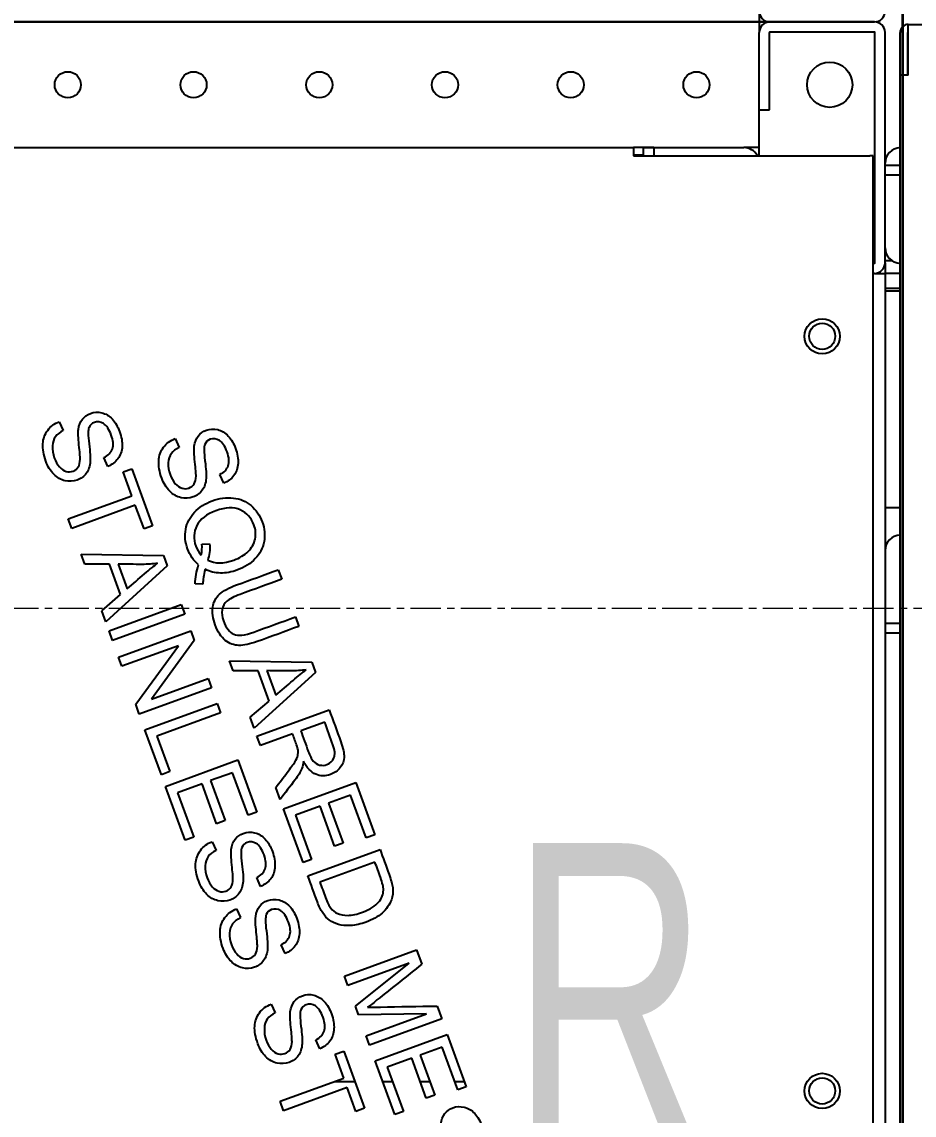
# Model space of a CAD drawing. Header units: millimetres. Extents: x -18178 to 96133, y -22425 to 61598.
# Drawn here: x 42269.9 to 42447.3, y 50429.3 to 50646.6 of the extents above; entities that cross this region are included whole.
import ezdxf
from ezdxf.enums import TextEntityAlignment as Align

# ---------------------------------------------------------------- set-up
doc = ezdxf.new("R2010")
doc.units = ezdxf.units.MM
doc.linetypes.add('Centre', pattern=[10, 6, -1.25, 1.5, -1.25])
for name, color, linetype in [('10H46685PS612', 7, 'Continuous'), ('CH0002FE', 7, 'Continuous'), ('CH0500FE', 7, 'Continuous'), ('CH0800FE', 7, 'Continuous'), ('CH1500FE', 7, 'Continuous'), ('EAE-BB-B-IN-003-KXA 2000A', 131, 'Continuous'), ('eae-bb-mım.', 7, 'Continuous'), ('EAE-UPS PANEL-VERTV.', 7, 'Continuous'), ('MA1116FE', 7, 'Continuous'), ('MA1146FE', 7, 'Continuous'), ('MA1369FE', 7, 'Continuous'), ('MA1370FE', 7, 'Continuous'), ('MA1386FE', 7, 'Continuous'), ('MA1387FE', 7, 'Continuous'), ('NEW_01_RG0140LX', 7, 'Continuous'), ('NEW_01_RG0989FE', 7, 'Continuous'), ('NEW_MA0015ST', 7, 'Continuous'), ('RG0902FE', 7, 'Continuous'), ('SALDATURA_5X5_SP', 7, 'Continuous')]:
    doc.layers.add(name, color=color, linetype=linetype)
doc.layers.add('E-ELEC-EQPM', color=7, linetype='Continuous', lineweight=35)
doc.layers.add('S-GRID', color=7, linetype='Continuous', lineweight=9)
doc.styles.get("Standard").update_dxf_attribs({"font": 'arial.ttf'})

# ---------------------------------------------------------------- blocks, each defined once
blk = doc.blocks.new('IL021-ARP-ZZ-XX-M3-J-A-0001_rvt-1-Busbar Distribution First Floor  Layout - Phase 1')
at = {"layer": 'S-GRID', "color": 253, "linetype": 'Centre', "lineweight": 18, "true_color": 0xaaaaaa}
blk.add_line((80163.2, 50605.98), (-5597.98, 50605.98), dxfattribs=at)
blk = doc.blocks.new('A$Ccc32f15b')
at = {"layer": '10H46685PS612', "color": 7, "linetype": 'Continuous'}
for p, q in [((134.055, 43.975), (134.055, 43.958)), ((134.335, 43.958), (134.335, 43.975))]:
    blk.add_line(p, q, dxfattribs=at)
at = {"layer": 'CH0002FE', "color": 7, "linetype": 'Continuous'}
for p, q in [((133.65, 42.825), (133.57, 42.825)), ((133.57, 42.675), (133.57, 42.675)), ((133.57, 41.775), (133.57, 42.67)), ((133.57, 41.775), (133.65, 41.775)), ((133.57, 41.675), (133.57, 41.775)), ((133.65, 41.675), (133.57, 41.675))]:
    blk.add_line(p, q, dxfattribs=at)
blk.add_arc((133.725, 42.67), 0.155, 118.9385, 180, dxfattribs=at)
at = {"layer": 'CH0500FE', "color": 7, "linetype": 'Continuous'}
for p, q in [((134.82, 44.075), (159.82, 44.075)), ((134.82, 43.97), (134.82, 44.075)), ((134.82, 43.97), (134.82, 43.958))]:
    blk.add_line(p, q, dxfattribs=at)
for centre in [(135.445, 43.45), (142.945, 43.45)]:
    blk.add_circle(centre, 0.13, dxfattribs=at)
at = {"layer": 'CH0800FE', "color": 7, "linetype": 'Continuous'}
for p, q in [((132.215, 42.825), (132.32, 42.825)), ((132.32, 42.825), (132.32, 2.825)), ((132.32, 2.825), (132.32, 42.825)), ((132.32, 42.825), (132.425, 42.825)), ((133.465, 42.825), (132.425, 42.825)), ((133.57, 42.825), (133.465, 42.825)), ((133.57, 42.825), (133.57, 42.67)), ((133.57, 41.775), (133.57, 41.575))]:
    blk.add_line(p, q, dxfattribs=at)
for centre in [(132.945, 42.2), (132.945, 40.95), (132.945, 39.7), (132.945, 38.45), (132.945, 37.2), (132.945, 35.95)]:
    blk.add_circle(centre, 0.13, dxfattribs=at)
at = {"layer": 'CH1500FE', "color": 7, "linetype": 'Continuous'}
for p, q in [((132.32, 36.95), (132.32, 36.95)), ((132.32, 36.2), (132.32, 36.2))]:
    blk.add_line(p, q, dxfattribs=at)
at = {"layer": 'MA1116FE', "color": 7, "linetype": 'Continuous'}
for p, q in [((134.995, 44.225), (134.995, 44.075)), ((137.145, 44.075), (137.145, 44.225))]:
    blk.add_line(p, q, dxfattribs=at)
at = {"layer": 'MA1146FE', "color": 7, "linetype": 'Continuous'}
for p, q in [((133.745, 44.075), (133.745, 44.225)), ((133.845, 44.225), (133.845, 44.075)), ((138.295, 44.075), (138.295, 44.225)), ((138.395, 44.225), (138.395, 44.075))]:
    blk.add_line(p, q, dxfattribs=at)
for centre, start, end in [((134.565, 44.23), 270, 358.1514), ((137.575, 44.23), 181.8486, 270)]:
    blk.add_arc(centre, 0.155, start, end, dxfattribs=at)
at = {"layer": 'MA1369FE', "color": 7, "linetype": 'Continuous'}
for p, q in [((132.42, 44.075), (132.42, 44.075)), ((134.715, 44.075), (134.82, 44.075)), ((132.32, 43.975), (132.32, 43.975)), ((132.32, 43.975), (132.32, 43.975)), ((132.32, 42.93), (132.32, 42.83)), ((132.32, 42.83), (132.32, 42.93)), ((132.32, 42.83), (132.32, 42.825)), ((132.32, 42.83), (132.32, 42.825))]:
    blk.add_line(p, q, dxfattribs=at)
blk.add_circle((132.945, 43.525), 0.225, dxfattribs=at)
at = {"layer": 'MA1370FE', "color": 7, "linetype": 'Continuous'}
for p, q in [((134.715, 44.075), (132.425, 44.075)), ((132.32, 43.97), (132.32, 42.93)), ((132.32, 42.93), (132.32, 43.97)), ((132.42, 42.93), (132.42, 43.97)), ((134.715, 43.975), (132.425, 43.975)), ((134.72, 43.97), (134.72, 43.958)), ((134.82, 43.97), (134.82, 43.958)), ((133.195, 42.925), (132.425, 42.925)), ((133.195, 42.825), (133.195, 42.925)), ((133.195, 42.825), (132.425, 42.825))]:
    blk.add_line(p, q, dxfattribs=at)
for centre, radius, start, end in [((132.215, 43.97), 0.105, 0, 90), ((132.425, 43.97), 0.105, 90, 180), ((134.715, 43.97), 0.105, 0, 90), ((132.425, 43.97), 0.005, 90, 180), ((134.715, 43.97), 0.005, 0, 90), ((132.215, 42.93), 0.105, 270, 0), ((132.425, 42.93), 0.105, 180, 270), ((132.425, 42.93), 0.005, 180, 270)]:
    blk.add_arc(centre, radius, start, end, dxfattribs=at)
at = {"layer": 'MA1386FE', "color": 7, "linetype": 'Continuous'}
for p, q in [((134.82, 44.225), (134.82, 44.075)), ((134.97, 44.225), (134.97, 44.075))]:
    blk.add_line(p, q, dxfattribs=at)
at = {"layer": 'MA1387FE', "color": 7, "linetype": 'Continuous'}
for p, q in [((134.695, 44.146), (134.695, 44.075)), ((134.595, 44.075), (134.595, 44.078))]:
    blk.add_line(p, q, dxfattribs=at)
blk.add_arc((133.725, 44.23), 0.155, 181.8486, 270, dxfattribs=at)
at = {"layer": 'NEW_01_RG0140LX', "color": 7, "linetype": 'Continuous'}
for p, q in [((132.32, 42.625), (132.32, 42.625)), ((132.32, 37.875), (132.32, 37.875))]:
    blk.add_line(p, q, dxfattribs=at)
at = {"layer": 'NEW_01_RG0989FE', "color": 7, "linetype": 'Continuous'}
for p, q in [((133.645, 41.675), (133.645, 41.575)), ((142.85, 39.797), (142.85, 39.893)), ((142.85, 39.453), (142.85, 39.549)), ((142.85, 39.081), (142.85, 39.177)), ((142.85, 38.604), (142.85, 38.802))]:
    blk.add_line(p, q, dxfattribs=at)
at = {"layer": 'NEW_MA0015ST', "color": 7, "linetype": 'Continuous'}
for p, q in [((133.65, 43.958), (133.65, 43.925)), ((160.99, 43.958), (133.65, 43.958)), ((133.65, 41.575), (133.65, 43.925)), ((133.57, 35.288), (133.57, 41.575)), ((133.57, 41.575), (133.65, 41.575)), ((142.384, 39.723), (142.903, 39.912)), ((142.903, 39.912), (142.934, 39.827)), ((142.934, 39.827), (142.509, 39.673)), ((142.102, 39.621), (142.229, 39.667)), ((142.229, 39.667), (142.49, 38.95)), ((142.645, 39.006), (142.384, 39.723)), ((142.509, 39.673), (142.589, 39.454)), ((142.589, 39.454), (142.986, 39.599)), ((142.986, 39.599), (143.017, 39.514)), ((141.544, 39.418), (141.686, 39.469)), ((142.399, 38.916), (142.18, 39.516)), ((142.18, 39.516), (142.19, 38.84)), ((143.017, 39.514), (142.62, 39.369)), ((141.805, 38.7), (141.544, 39.418)), ((142.104, 38.809), (141.675, 39.344)), ((141.675, 39.344), (141.897, 38.734)), ((142.62, 39.369), (142.708, 39.125)), ((142.708, 39.125), (143.149, 39.286)), ((143.149, 39.286), (143.18, 39.201)), ((143.18, 39.201), (142.645, 39.006)), ((140.807, 38.337), (140.545, 39.054)), ((139.88, 38.812), (140.399, 39.001)), ((140.429, 38.916), (140.005, 38.761)), ((140.399, 39.001), (140.429, 38.916)), ((140.671, 39.004), (140.87, 38.456)), ((142.49, 38.95), (142.399, 38.916)), ((142.55, 38.693), (143.118, 38.899)), ((143.118, 38.899), (143.148, 38.814)), ((140.141, 38.094), (139.88, 38.812)), ((142.19, 38.84), (142.104, 38.809)), ((143.148, 38.814), (142.912, 38.728)), ((140.005, 38.761), (140.084, 38.543)), ((140.084, 38.543), (140.482, 38.688)), ((140.482, 38.688), (140.513, 38.603)), ((141.897, 38.734), (141.805, 38.7)), ((142.581, 38.608), (142.55, 38.693)), ((142.817, 38.694), (142.581, 38.608)), ((143.048, 38.061), (142.817, 38.694)), ((142.912, 38.728), (143.142, 38.096)), ((140.513, 38.603), (140.115, 38.458)), ((139.418, 37.831), (139.156, 38.549)), ((139.28, 38.504), (139.366, 38.266)), ((138.67, 37.559), (138.684, 38.377)), ((138.684, 38.377), (138.786, 38.414)), ((138.786, 38.414), (139.341, 37.803)), ((140.115, 38.458), (140.204, 38.214)), ((140.204, 38.214), (140.645, 38.374)), ((140.645, 38.374), (140.676, 38.289)), ((142.526, 38.455), (142.438, 38.415)), ((138.234, 38.213), (138.328, 38.247)), ((140.676, 38.289), (140.141, 38.094)), ((139.396, 38.184), (139.512, 37.866)), ((137.765, 38.042), (137.86, 38.077)), ((140.048, 38.061), (139.929, 38.017)), ((141.58, 38.11), (141.492, 38.071)), ((143.142, 38.096), (143.048, 38.061)), ((138.768, 37.929), (139.013, 38.018)), ((139.07, 37.951), (138.769, 37.842)), ((139.232, 37.764), (139.07, 37.951)), ((142.082, 37.971), (142.169, 38.012)), ((138.769, 37.842), (138.77, 37.595)), ((139.512, 37.866), (139.418, 37.831)), ((139.656, 37.639), (140.175, 37.828)), ((140.175, 37.828), (140.206, 37.743)), ((140.912, 37.867), (140.824, 37.828)), ((139.341, 37.803), (139.232, 37.764)), ((140.206, 37.743), (139.782, 37.589)), ((138.77, 37.595), (138.67, 37.559)), ((139.918, 36.922), (139.656, 37.639)), ((141.136, 37.627), (141.223, 37.667)), ((136.906, 37.501), (136.818, 37.461)), ((139.782, 37.589), (139.861, 37.37)), ((139.861, 37.37), (140.259, 37.515)), ((140.259, 37.515), (140.29, 37.43)), ((138.847, 37.345), (138.938, 37.378)), ((138.938, 37.378), (139.199, 36.661)), ((139.094, 37.435), (139.188, 37.469)), ((139.355, 36.717), (139.094, 37.435)), ((139.188, 37.469), (139.418, 36.836)), ((140.29, 37.43), (139.892, 37.285)), ((140.468, 37.384), (140.555, 37.424)), ((137.51, 37.283), (137.508, 37.36)), ((137.908, 37.293), (137.904, 37.217)), ((139.052, 36.782), (138.847, 37.345)), ((139.892, 37.285), (139.981, 37.041)), ((138.373, 37.172), (138.47, 37.208)), ((138.634, 36.455), (138.373, 37.172)), ((138.47, 37.208), (139.052, 36.782)), ((139.981, 37.041), (140.422, 37.202)), ((140.422, 37.202), (140.453, 37.117)), ((136.462, 37.017), (136.549, 37.057)), ((138.112, 37.077), (138.206, 37.112)), ((138.373, 36.36), (138.112, 37.077)), ((138.206, 37.112), (138.467, 36.394)), ((140.453, 37.117), (139.918, 36.922)), ((139.102, 36.625), (138.52, 37.051)), ((138.52, 37.051), (138.725, 36.488)), ((139.418, 36.836), (139.772, 36.965)), ((139.772, 36.965), (139.803, 36.88)), ((137.611, 36.083), (137.625, 36.9)), ((137.625, 36.9), (137.727, 36.937)), ((137.727, 36.937), (138.282, 36.327)), ((139.803, 36.88), (139.355, 36.717)), ((136.762, 36.586), (137.33, 36.793)), ((137.33, 36.793), (137.36, 36.708)), ((137.36, 36.708), (137.124, 36.621)), ((137.124, 36.621), (137.354, 35.989)), ((139.199, 36.661), (139.102, 36.625)), ((136.793, 36.501), (136.762, 36.586)), ((137.029, 36.587), (136.793, 36.501)), ((137.26, 35.955), (137.029, 36.587)), ((137.709, 36.452), (137.954, 36.541)), ((138.011, 36.475), (137.71, 36.365)), ((138.174, 36.287), (138.011, 36.475)), ((138.725, 36.488), (138.634, 36.455)), ((136.738, 36.348), (136.65, 36.309)), ((137.71, 36.365), (137.711, 36.119)), ((138.282, 36.327), (138.174, 36.287)), ((138.467, 36.394), (138.373, 36.36)), ((137.711, 36.119), (137.611, 36.083)), ((137.354, 35.989), (137.26, 35.955)), ((136.294, 35.865), (136.381, 35.905))]:
    blk.add_line(p, q, dxfattribs=at)
for centre in [(135.445, 43.45), (142.945, 43.45)]:
    blk.add_circle(centre, 0.175, dxfattribs=at)
for points, knots in [([(143.282, 39.508), (143.3, 39.473), (143.32, 39.447), (143.368, 39.413), (143.398, 39.402), (143.436, 39.4), (143.474, 39.398), (143.513, 39.404), (143.59, 39.432), (143.62, 39.449), (143.643, 39.47), (143.666, 39.491), (143.682, 39.513), (143.689, 39.537), (143.696, 39.56), (143.695, 39.583), (143.678, 39.628), (143.664, 39.645), (143.627, 39.669), (143.6, 39.675), (143.566, 39.675), (143.544, 39.676), (143.497, 39.672), (143.426, 39.664), (143.354, 39.657), (143.303, 39.654), (143.271, 39.658), (143.231, 39.664), (143.197, 39.677), (143.144, 39.719), (143.125, 39.745), (143.099, 39.815), (143.097, 39.852), (143.116, 39.93), (143.136, 39.965), (143.17, 39.996), (143.203, 40.027), (143.244, 40.05), (143.345, 40.087), (143.395, 40.096), (143.489, 40.091), (143.529, 40.077), (143.563, 40.051), (143.597, 40.026), (143.623, 39.993), (143.639, 39.951)], [0, 0, 0, 0, 0.049057, 0.049057, 0.098115, 0.098115, 0.098115, 0.156447, 0.156447, 0.208604, 0.208604, 0.208604, 0.249242, 0.249242, 0.249242, 0.285506, 0.285506, 0.32177, 0.32177, 0.358034, 0.358034, 0.358034, 0.427619, 0.427619, 0.427619, 0.504218, 0.504218, 0.504218, 0.557458, 0.557458, 0.610698, 0.610698, 0.668501, 0.668501, 0.726304, 0.726304, 0.726304, 0.792152, 0.792152, 0.86452, 0.86452, 0.936887, 0.936887, 0.936887, 1, 1, 1, 1]), ([(142.114, 38.93), (142.113, 38.959), (142.112, 39.002), (142.111, 39.059), (142.107, 39.246), (142.105, 39.433), (142.102, 39.621)], [0, 0, 0, 0, 0.186608, 0.186608, 0.186608, 1, 1, 1, 1]), ([(141.686, 39.469), (141.805, 39.321), (141.923, 39.172), (142.041, 39.024), (142.075, 38.982), (142.099, 38.951), (142.114, 38.93)], [0, 0, 0, 0, 0.827263, 0.827263, 0.827263, 1, 1, 1, 1]), ([(140.545, 39.054), (140.628, 39.084), (140.71, 39.114), (140.793, 39.144), (140.848, 39.164), (140.892, 39.176), (140.924, 39.18), (140.968, 39.185), (141.01, 39.182), (141.047, 39.167), (141.097, 39.148), (141.14, 39.118), (141.177, 39.075), (141.214, 39.032), (141.244, 38.979), (141.287, 38.861), (141.298, 38.81), (141.301, 38.763), (141.303, 38.716), (141.3, 38.676), (141.29, 38.641), (141.281, 38.606), (141.266, 38.576), (141.248, 38.552), (141.23, 38.528), (141.206, 38.505), (141.176, 38.485), (141.145, 38.465), (141.108, 38.447), (141.065, 38.431), (140.979, 38.399), (140.893, 38.368), (140.807, 38.337)], [0, 0, 0, 0, 0.150596, 0.150596, 0.150596, 0.228645, 0.228645, 0.228645, 0.300457, 0.300457, 0.300457, 0.392317, 0.392317, 0.392317, 0.49796, 0.49796, 0.587835, 0.587835, 0.587835, 0.65837, 0.65837, 0.65837, 0.7148, 0.7148, 0.7148, 0.771789, 0.771789, 0.771789, 0.842439, 0.842439, 0.842439, 1, 1, 1, 1]), ([(140.87, 38.456), (140.921, 38.475), (140.972, 38.493), (141.023, 38.512), (141.07, 38.529), (141.106, 38.547), (141.129, 38.566), (141.153, 38.584), (141.17, 38.604), (141.18, 38.626), (141.194, 38.657), (141.201, 38.693), (141.2, 38.736), (141.199, 38.778), (141.188, 38.827), (141.141, 38.955), (141.108, 39.009), (141.069, 39.04), (141.03, 39.072), (140.989, 39.087), (140.949, 39.088), (140.92, 39.089), (140.878, 39.079), (140.822, 39.058), (140.771, 39.04), (140.721, 39.022), (140.671, 39.004)], [0, 0, 0, 0, 0.131721, 0.131721, 0.131721, 0.228406, 0.228406, 0.228406, 0.292641, 0.292641, 0.292641, 0.383699, 0.383699, 0.383699, 0.49847, 0.49847, 0.657929, 0.657929, 0.657929, 0.763571, 0.763571, 0.763571, 0.870322, 0.870322, 0.870322, 1, 1, 1, 1]), ([(139.156, 38.549), (139.262, 38.587), (139.368, 38.626), (139.474, 38.664), (139.538, 38.687), (139.589, 38.698), (139.627, 38.698), (139.664, 38.697), (139.699, 38.684), (139.731, 38.658), (139.763, 38.633), (139.786, 38.6), (139.819, 38.51), (139.818, 38.461), (139.798, 38.415), (139.777, 38.368), (139.735, 38.327), (139.669, 38.292)], [0, 0, 0, 0, 0.318315, 0.318315, 0.318315, 0.466853, 0.466853, 0.466853, 0.574086, 0.574086, 0.574086, 0.68494, 0.68494, 0.829592, 0.829592, 0.829592, 1, 1, 1, 1]), ([(139.366, 38.266), (139.434, 38.291), (139.502, 38.316), (139.57, 38.34), (139.613, 38.356), (139.646, 38.373), (139.688, 38.409), (139.701, 38.43), (139.706, 38.454), (139.712, 38.479), (139.71, 38.502), (139.689, 38.559), (139.667, 38.583), (139.602, 38.609), (139.559, 38.606), (139.506, 38.586), (139.431, 38.559), (139.355, 38.531), (139.28, 38.504)], [0, 0, 0, 0, 0.228636, 0.228636, 0.228636, 0.326462, 0.326462, 0.424289, 0.424289, 0.424289, 0.506738, 0.506738, 0.626205, 0.626205, 0.745673, 0.745673, 0.745673, 1, 1, 1, 1]), ([(142.169, 38.012), (142.186, 37.977), (142.207, 37.951), (142.254, 37.916), (142.285, 37.906), (142.323, 37.904), (142.361, 37.902), (142.4, 37.908), (142.476, 37.935), (142.507, 37.952), (142.53, 37.973), (142.553, 37.994), (142.569, 38.017), (142.576, 38.04), (142.583, 38.064), (142.581, 38.087), (142.565, 38.131), (142.551, 38.149), (142.513, 38.173), (142.487, 38.179), (142.453, 38.179), (142.431, 38.179), (142.384, 38.176), (142.312, 38.168), (142.241, 38.16), (142.19, 38.158), (142.158, 38.162), (142.117, 38.167), (142.084, 38.181), (142.031, 38.222), (142.011, 38.249), (141.986, 38.318), (141.984, 38.356), (142.002, 38.434), (142.023, 38.468), (142.057, 38.5), (142.09, 38.53), (142.131, 38.554), (142.232, 38.591), (142.282, 38.599), (142.375, 38.594), (142.416, 38.581), (142.45, 38.555), (142.484, 38.529), (142.509, 38.496), (142.526, 38.455)], [0, 0, 0, 0, 0.049057, 0.049057, 0.098115, 0.098115, 0.098115, 0.156447, 0.156447, 0.208604, 0.208604, 0.208604, 0.249242, 0.249242, 0.249242, 0.285506, 0.285506, 0.32177, 0.32177, 0.358034, 0.358034, 0.358034, 0.427619, 0.427619, 0.427619, 0.504218, 0.504218, 0.504218, 0.557458, 0.557458, 0.610698, 0.610698, 0.668501, 0.668501, 0.726304, 0.726304, 0.726304, 0.792152, 0.792152, 0.86452, 0.86452, 0.936887, 0.936887, 0.936887, 1, 1, 1, 1]), ([(142.438, 38.415), (142.417, 38.458), (142.388, 38.486), (142.351, 38.499), (142.315, 38.512), (142.269, 38.508), (142.157, 38.467), (142.119, 38.442), (142.1, 38.411), (142.082, 38.381), (142.078, 38.351), (142.098, 38.295), (142.115, 38.277), (142.14, 38.267), (142.164, 38.257), (142.218, 38.258), (142.301, 38.268), (142.384, 38.279), (142.443, 38.283), (142.476, 38.28), (142.525, 38.276), (142.565, 38.263), (142.595, 38.241), (142.626, 38.219), (142.648, 38.188), (142.676, 38.112), (142.678, 38.072), (142.669, 38.03), (142.659, 37.988), (142.637, 37.951), (142.604, 37.917), (142.569, 37.884), (142.527, 37.858), (142.411, 37.816), (142.353, 37.805), (142.302, 37.808), (142.252, 37.811), (142.207, 37.827), (142.168, 37.856), (142.129, 37.885), (142.101, 37.924), (142.082, 37.971)], [0, 0, 0, 0, 0.061164, 0.061164, 0.061164, 0.128836, 0.128836, 0.199449, 0.199449, 0.199449, 0.244049, 0.244049, 0.283613, 0.283613, 0.283613, 0.363959, 0.363959, 0.363959, 0.45063, 0.45063, 0.45063, 0.513264, 0.513264, 0.513264, 0.571438, 0.571438, 0.629613, 0.629613, 0.629613, 0.694868, 0.694868, 0.694868, 0.766872, 0.766872, 0.856877, 0.856877, 0.856877, 0.928144, 0.928144, 0.928144, 1, 1, 1, 1]), ([(138.328, 38.247), (138.379, 38.109), (138.429, 37.971), (138.479, 37.833), (138.505, 37.761), (138.518, 37.7), (138.517, 37.652), (138.516, 37.604), (138.5, 37.558), (138.467, 37.516), (138.434, 37.475), (138.383, 37.441), (138.247, 37.391), (138.188, 37.383), (138.137, 37.391), (138.086, 37.399), (138.044, 37.421), (138.009, 37.458), (137.975, 37.495), (137.944, 37.552), (137.916, 37.628), (137.866, 37.766), (137.816, 37.904), (137.765, 38.042)], [0, 0, 0, 0, 0.229324, 0.229324, 0.229324, 0.325781, 0.325781, 0.325781, 0.402415, 0.402415, 0.402415, 0.498536, 0.498536, 0.592655, 0.592655, 0.592655, 0.669424, 0.669424, 0.669424, 0.770659, 0.770659, 0.770659, 1, 1, 1, 1]), ([(139.013, 38.018), (138.964, 38.075), (138.915, 38.132), (138.865, 38.189), (138.821, 38.241), (138.785, 38.284), (138.759, 38.32)], [0, 0, 0, 0, 0.572418, 0.572418, 0.572418, 1, 1, 1, 1]), ([(138.759, 38.32), (138.767, 38.27), (138.771, 38.219), (138.771, 38.167), (138.77, 38.088), (138.769, 38.008), (138.768, 37.929)], [0, 0, 0, 0, 0.390784, 0.390784, 0.390784, 1, 1, 1, 1]), ([(139.669, 38.292), (139.699, 38.29), (139.722, 38.285), (139.74, 38.277), (139.776, 38.262), (139.814, 38.24), (139.853, 38.21), (139.918, 38.161), (139.983, 38.111), (140.048, 38.061)], [0, 0, 0, 0, 0.160202, 0.160202, 0.160202, 0.452735, 0.452735, 0.452735, 1, 1, 1, 1]), ([(141.223, 37.667), (141.24, 37.632), (141.261, 37.606), (141.308, 37.572), (141.339, 37.561), (141.376, 37.559), (141.414, 37.557), (141.453, 37.563), (141.53, 37.591), (141.56, 37.608), (141.583, 37.629), (141.607, 37.65), (141.622, 37.672), (141.629, 37.696), (141.636, 37.719), (141.635, 37.742), (141.619, 37.787), (141.605, 37.804), (141.567, 37.828), (141.54, 37.834), (141.506, 37.835), (141.484, 37.835), (141.438, 37.831), (141.366, 37.824), (141.294, 37.816), (141.243, 37.813), (141.212, 37.818), (141.171, 37.823), (141.137, 37.836), (141.084, 37.878), (141.065, 37.904), (141.04, 37.974), (141.038, 38.011), (141.056, 38.089), (141.077, 38.124), (141.11, 38.155), (141.143, 38.186), (141.184, 38.21), (141.286, 38.246), (141.335, 38.255), (141.429, 38.25), (141.47, 38.236), (141.503, 38.211), (141.537, 38.185), (141.563, 38.152), (141.58, 38.11)], [0, 0, 0, 0, 0.049057, 0.049057, 0.098115, 0.098115, 0.098115, 0.156447, 0.156447, 0.208604, 0.208604, 0.208604, 0.249242, 0.249242, 0.249242, 0.285506, 0.285506, 0.32177, 0.32177, 0.358034, 0.358034, 0.358034, 0.427619, 0.427619, 0.427619, 0.504218, 0.504218, 0.504218, 0.557458, 0.557458, 0.610698, 0.610698, 0.668501, 0.668501, 0.726304, 0.726304, 0.726304, 0.792152, 0.792152, 0.86452, 0.86452, 0.936887, 0.936887, 0.936887, 1, 1, 1, 1]), ([(137.86, 38.077), (137.91, 37.939), (137.96, 37.801), (138.011, 37.663), (138.033, 37.6), (138.056, 37.556), (138.078, 37.531), (138.1, 37.506), (138.128, 37.491), (138.162, 37.485), (138.197, 37.479), (138.234, 37.484), (138.344, 37.524), (138.389, 37.558), (138.407, 37.6), (138.425, 37.643), (138.417, 37.709), (138.385, 37.799), (138.334, 37.937), (138.284, 38.075), (138.234, 38.213)], [0, 0, 0, 0, 0.272316, 0.272316, 0.272316, 0.364135, 0.364135, 0.364135, 0.424947, 0.424947, 0.424947, 0.489895, 0.489895, 0.601453, 0.601453, 0.601453, 0.727656, 0.727656, 0.727656, 1, 1, 1, 1]), ([(139.929, 38.017), (139.88, 38.056), (139.83, 38.094), (139.78, 38.132), (139.737, 38.165), (139.702, 38.19), (139.676, 38.206), (139.65, 38.223), (139.628, 38.232), (139.61, 38.236), (139.593, 38.24), (139.576, 38.242), (139.56, 38.24), (139.548, 38.239), (139.531, 38.233), (139.506, 38.224), (139.469, 38.211), (139.433, 38.198), (139.396, 38.184)], [0, 0, 0, 0, 0.307282, 0.307282, 0.307282, 0.515783, 0.515783, 0.515783, 0.634093, 0.634093, 0.634093, 0.717126, 0.717126, 0.717126, 0.8086, 0.8086, 0.8086, 1, 1, 1, 1]), ([(141.492, 38.071), (141.471, 38.114), (141.442, 38.142), (141.405, 38.155), (141.369, 38.168), (141.323, 38.164), (141.211, 38.123), (141.172, 38.097), (141.154, 38.067), (141.135, 38.036), (141.132, 38.006), (141.152, 37.95), (141.169, 37.933), (141.193, 37.923), (141.218, 37.913), (141.271, 37.913), (141.355, 37.924), (141.438, 37.934), (141.497, 37.939), (141.53, 37.936), (141.578, 37.931), (141.618, 37.919), (141.649, 37.896), (141.68, 37.874), (141.702, 37.844), (141.73, 37.767), (141.732, 37.727), (141.722, 37.686), (141.713, 37.644), (141.691, 37.606), (141.657, 37.573), (141.623, 37.539), (141.581, 37.513), (141.465, 37.471), (141.407, 37.461), (141.356, 37.464), (141.306, 37.467), (141.261, 37.483), (141.222, 37.512), (141.183, 37.541), (141.155, 37.579), (141.136, 37.627)], [0, 0, 0, 0, 0.061164, 0.061164, 0.061164, 0.128836, 0.128836, 0.199449, 0.199449, 0.199449, 0.244049, 0.244049, 0.283613, 0.283613, 0.283613, 0.363959, 0.363959, 0.363959, 0.45063, 0.45063, 0.45063, 0.513264, 0.513264, 0.513264, 0.571438, 0.571438, 0.629613, 0.629613, 0.629613, 0.694868, 0.694868, 0.694868, 0.766872, 0.766872, 0.856877, 0.856877, 0.856877, 0.928144, 0.928144, 0.928144, 1, 1, 1, 1]), ([(140.555, 37.424), (140.572, 37.389), (140.593, 37.363), (140.64, 37.329), (140.671, 37.318), (140.709, 37.316), (140.747, 37.314), (140.786, 37.32), (140.862, 37.348), (140.892, 37.365), (140.916, 37.386), (140.939, 37.407), (140.954, 37.429), (140.961, 37.453), (140.968, 37.476), (140.967, 37.499), (140.951, 37.544), (140.937, 37.561), (140.899, 37.585), (140.873, 37.591), (140.838, 37.592), (140.817, 37.592), (140.77, 37.588), (140.698, 37.581), (140.627, 37.573), (140.576, 37.57), (140.544, 37.575), (140.503, 37.58), (140.469, 37.593), (140.417, 37.635), (140.397, 37.661), (140.372, 37.731), (140.37, 37.768), (140.388, 37.846), (140.409, 37.881), (140.443, 37.912), (140.476, 37.943), (140.517, 37.967), (140.618, 38.003), (140.668, 38.012), (140.761, 38.007), (140.802, 37.993), (140.836, 37.968), (140.869, 37.942), (140.895, 37.909), (140.912, 37.867)], [0, 0, 0, 0, 0.049057, 0.049057, 0.098115, 0.098115, 0.098115, 0.156447, 0.156447, 0.208604, 0.208604, 0.208604, 0.249242, 0.249242, 0.249242, 0.285506, 0.285506, 0.32177, 0.32177, 0.358034, 0.358034, 0.358034, 0.427619, 0.427619, 0.427619, 0.504218, 0.504218, 0.504218, 0.557458, 0.557458, 0.610698, 0.610698, 0.668501, 0.668501, 0.726304, 0.726304, 0.726304, 0.792152, 0.792152, 0.86452, 0.86452, 0.936887, 0.936887, 0.936887, 1, 1, 1, 1]), ([(140.824, 37.828), (140.803, 37.871), (140.774, 37.899), (140.737, 37.912), (140.701, 37.925), (140.655, 37.921), (140.543, 37.88), (140.505, 37.854), (140.486, 37.824), (140.468, 37.793), (140.464, 37.763), (140.484, 37.707), (140.501, 37.69), (140.525, 37.68), (140.55, 37.669), (140.603, 37.67), (140.687, 37.681), (140.77, 37.691), (140.829, 37.696), (140.862, 37.693), (140.911, 37.688), (140.951, 37.676), (140.981, 37.653), (141.012, 37.631), (141.034, 37.601), (141.062, 37.524), (141.064, 37.484), (141.055, 37.443), (141.045, 37.401), (141.023, 37.363), (140.989, 37.33), (140.955, 37.296), (140.913, 37.27), (140.797, 37.228), (140.739, 37.218), (140.688, 37.221), (140.638, 37.224), (140.593, 37.24), (140.554, 37.269), (140.515, 37.298), (140.487, 37.336), (140.468, 37.384)], [0, 0, 0, 0, 0.061164, 0.061164, 0.061164, 0.128836, 0.128836, 0.199449, 0.199449, 0.199449, 0.244049, 0.244049, 0.283613, 0.283613, 0.283613, 0.363959, 0.363959, 0.363959, 0.45063, 0.45063, 0.45063, 0.513264, 0.513264, 0.513264, 0.571438, 0.571438, 0.629613, 0.629613, 0.629613, 0.694868, 0.694868, 0.694868, 0.766872, 0.766872, 0.856877, 0.856877, 0.856877, 0.928144, 0.928144, 0.928144, 1, 1, 1, 1]), ([(137.717, 37.249), (137.675, 37.2), (137.622, 37.164), (137.492, 37.116), (137.428, 37.111), (137.363, 37.122), (137.299, 37.134), (137.243, 37.164), (137.144, 37.256), (137.106, 37.315), (137.055, 37.457), (137.046, 37.527), (137.053, 37.596), (137.06, 37.664), (137.085, 37.723), (137.128, 37.773), (137.17, 37.822), (137.223, 37.859), (137.356, 37.907), (137.421, 37.913), (137.551, 37.889), (137.607, 37.86), (137.655, 37.813), (137.704, 37.766), (137.741, 37.708), (137.789, 37.578), (137.799, 37.521), (137.798, 37.468), (137.797, 37.414), (137.785, 37.363), (137.761, 37.315)], [0, 0, 0, 0, 0.083287, 0.083287, 0.167808, 0.167808, 0.167808, 0.256272, 0.256272, 0.344735, 0.344735, 0.43202, 0.43202, 0.43202, 0.515565, 0.515565, 0.515565, 0.599408, 0.599408, 0.683859, 0.683859, 0.768309, 0.768309, 0.768309, 0.857804, 0.857804, 0.932283, 0.932283, 0.932283, 1, 1, 1, 1]), ([(137.669, 37.341), (137.706, 37.413), (137.706, 37.499), (137.648, 37.659), (137.619, 37.706), (137.549, 37.779), (137.507, 37.801), (137.46, 37.812), (137.414, 37.822), (137.367, 37.818), (137.249, 37.775), (137.199, 37.73), (137.17, 37.665), (137.141, 37.599), (137.144, 37.518), (137.213, 37.329), (137.262, 37.265), (137.326, 37.233), (137.391, 37.2), (137.459, 37.196), (137.564, 37.234), (137.594, 37.252), (137.619, 37.276)], [0, 0, 0, 0, 0.155189, 0.155189, 0.243662, 0.243662, 0.332134, 0.332134, 0.332134, 0.413156, 0.413156, 0.53428, 0.53428, 0.53428, 0.678606, 0.678606, 0.818644, 0.818644, 0.818644, 0.941736, 0.941736, 1, 1, 1, 1]), ([(136.549, 37.057), (136.566, 37.022), (136.587, 36.997), (136.634, 36.962), (136.665, 36.951), (136.703, 36.949), (136.741, 36.947), (136.78, 36.953), (136.856, 36.981), (136.886, 36.998), (136.91, 37.019), (136.933, 37.04), (136.948, 37.062), (136.955, 37.086), (136.962, 37.109), (136.961, 37.132), (136.945, 37.177), (136.931, 37.194), (136.893, 37.218), (136.867, 37.224), (136.833, 37.225), (136.811, 37.225), (136.764, 37.221), (136.692, 37.214), (136.621, 37.206), (136.57, 37.204), (136.538, 37.208), (136.497, 37.213), (136.463, 37.227), (136.411, 37.268), (136.391, 37.294), (136.366, 37.364), (136.364, 37.402), (136.382, 37.479), (136.403, 37.514), (136.437, 37.545), (136.47, 37.576), (136.511, 37.6), (136.612, 37.637), (136.662, 37.645), (136.755, 37.64), (136.796, 37.626), (136.83, 37.601), (136.863, 37.575), (136.889, 37.542), (136.906, 37.501)], [0, 0, 0, 0, 0.049057, 0.049057, 0.098115, 0.098115, 0.098115, 0.156447, 0.156447, 0.208604, 0.208604, 0.208604, 0.249242, 0.249242, 0.249242, 0.285506, 0.285506, 0.32177, 0.32177, 0.358034, 0.358034, 0.358034, 0.427619, 0.427619, 0.427619, 0.504218, 0.504218, 0.504218, 0.557458, 0.557458, 0.610698, 0.610698, 0.668501, 0.668501, 0.726304, 0.726304, 0.726304, 0.792152, 0.792152, 0.86452, 0.86452, 0.936887, 0.936887, 0.936887, 1, 1, 1, 1]), ([(136.818, 37.461), (136.797, 37.504), (136.768, 37.532), (136.731, 37.545), (136.695, 37.558), (136.649, 37.554), (136.537, 37.513), (136.499, 37.487), (136.48, 37.457), (136.462, 37.427), (136.458, 37.396), (136.478, 37.34), (136.495, 37.323), (136.52, 37.313), (136.544, 37.303), (136.598, 37.303), (136.681, 37.314), (136.764, 37.324), (136.823, 37.329), (136.856, 37.326), (136.905, 37.321), (136.945, 37.309), (136.975, 37.286), (137.006, 37.264), (137.028, 37.234), (137.056, 37.157), (137.058, 37.117), (137.049, 37.076), (137.039, 37.034), (137.017, 36.996), (136.983, 36.963), (136.949, 36.929), (136.907, 36.903), (136.791, 36.861), (136.733, 36.851), (136.682, 36.854), (136.632, 36.857), (136.587, 36.873), (136.548, 36.902), (136.509, 36.931), (136.481, 36.969), (136.462, 37.017)], [0, 0, 0, 0, 0.061164, 0.061164, 0.061164, 0.128836, 0.128836, 0.199449, 0.199449, 0.199449, 0.244049, 0.244049, 0.283613, 0.283613, 0.283613, 0.363959, 0.363959, 0.363959, 0.45063, 0.45063, 0.45063, 0.513264, 0.513264, 0.513264, 0.571438, 0.571438, 0.629613, 0.629613, 0.629613, 0.694868, 0.694868, 0.694868, 0.766872, 0.766872, 0.856877, 0.856877, 0.856877, 0.928144, 0.928144, 0.928144, 1, 1, 1, 1]), ([(137.954, 36.541), (137.905, 36.598), (137.856, 36.655), (137.807, 36.712), (137.762, 36.764), (137.726, 36.808), (137.701, 36.843)], [0, 0, 0, 0, 0.572418, 0.572418, 0.572418, 1, 1, 1, 1]), ([(137.701, 36.843), (137.708, 36.793), (137.712, 36.742), (137.712, 36.691), (137.712, 36.611), (137.71, 36.532), (137.709, 36.452)], [0, 0, 0, 0, 0.390784, 0.390784, 0.390784, 1, 1, 1, 1]), ([(136.381, 35.905), (136.399, 35.87), (136.419, 35.844), (136.467, 35.81), (136.497, 35.799), (136.535, 35.797), (136.573, 35.795), (136.612, 35.801), (136.689, 35.829), (136.719, 35.846), (136.742, 35.867), (136.765, 35.888), (136.781, 35.91), (136.788, 35.934), (136.795, 35.957), (136.793, 35.98), (136.777, 36.025), (136.763, 36.042), (136.725, 36.066), (136.699, 36.072), (136.665, 36.072), (136.643, 36.073), (136.596, 36.069), (136.525, 36.061), (136.453, 36.054), (136.402, 36.051), (136.37, 36.055), (136.329, 36.061), (136.296, 36.074), (136.243, 36.116), (136.223, 36.142), (136.198, 36.212), (136.196, 36.249), (136.214, 36.327), (136.235, 36.362), (136.269, 36.393), (136.302, 36.424), (136.343, 36.447), (136.444, 36.484), (136.494, 36.493), (136.588, 36.488), (136.628, 36.474), (136.662, 36.448), (136.696, 36.423), (136.722, 36.39), (136.738, 36.348)], [0, 0, 0, 0, 0.049057, 0.049057, 0.098115, 0.098115, 0.098115, 0.156447, 0.156447, 0.208604, 0.208604, 0.208604, 0.249242, 0.249242, 0.249242, 0.285506, 0.285506, 0.32177, 0.32177, 0.358034, 0.358034, 0.358034, 0.427619, 0.427619, 0.427619, 0.504218, 0.504218, 0.504218, 0.557458, 0.557458, 0.610698, 0.610698, 0.668501, 0.668501, 0.726304, 0.726304, 0.726304, 0.792152, 0.792152, 0.86452, 0.86452, 0.936887, 0.936887, 0.936887, 1, 1, 1, 1]), ([(136.65, 36.309), (136.629, 36.352), (136.6, 36.379), (136.563, 36.393), (136.527, 36.406), (136.481, 36.402), (136.369, 36.361), (136.331, 36.335), (136.312, 36.304), (136.294, 36.274), (136.29, 36.244), (136.31, 36.188), (136.328, 36.171), (136.352, 36.161), (136.376, 36.15), (136.43, 36.151), (136.513, 36.162), (136.597, 36.172), (136.655, 36.176), (136.688, 36.173), (136.737, 36.169), (136.777, 36.156), (136.808, 36.134), (136.838, 36.112), (136.86, 36.081), (136.888, 36.005), (136.89, 35.965), (136.881, 35.924), (136.871, 35.882), (136.849, 35.844), (136.816, 35.811), (136.781, 35.777), (136.739, 35.751), (136.623, 35.709), (136.565, 35.699), (136.514, 35.702), (136.464, 35.705), (136.419, 35.721), (136.38, 35.75), (136.341, 35.778), (136.313, 35.817), (136.294, 35.865)], [0, 0, 0, 0, 0.061164, 0.061164, 0.061164, 0.128836, 0.128836, 0.199449, 0.199449, 0.199449, 0.244049, 0.244049, 0.283613, 0.283613, 0.283613, 0.363959, 0.363959, 0.363959, 0.45063, 0.45063, 0.45063, 0.513264, 0.513264, 0.513264, 0.571438, 0.571438, 0.629613, 0.629613, 0.629613, 0.694868, 0.694868, 0.694868, 0.766872, 0.766872, 0.856877, 0.856877, 0.856877, 0.928144, 0.928144, 0.928144, 1, 1, 1, 1])]:
    blk.add_open_spline(points, degree=3, knots=knots, dxfattribs=at)
for points in [[(137.508, 37.36), (137.569, 37.365), (137.622, 37.359), (137.669, 37.341)], [(137.619, 37.276), (137.583, 37.284), (137.546, 37.287), (137.51, 37.283)], [(137.761, 37.315), (137.817, 37.301), (137.865, 37.293), (137.908, 37.293)], [(137.904, 37.217), (137.846, 37.217), (137.783, 37.227), (137.717, 37.249)]]:
    blk.add_open_spline(points, degree=3, dxfattribs=at)
at = {"layer": 'RG0902FE', "color": 7, "linetype": 'Continuous'}
for p, q in [((132.345, 44.305), (132.345, 44.92)), ((132.85, 44.305), (132.345, 44.305)), ((132.845, 44.3), (132.425, 44.3)), ((132.845, 44.225), (132.425, 44.225)), ((132.845, 44.225), (132.845, 44.3)), ((132.85, 44.305), (132.85, 44.225)), ((161.79, 44.225), (132.85, 44.225))]:
    blk.add_line(p, q, dxfattribs=at)
for radius in [0.08, 0.005]:
    blk.add_arc((132.425, 44.305), radius, 180, 270, dxfattribs=at)
at = {"layer": 'SALDATURA_5X5_SP', "color": 7, "linetype": 'Continuous'}
for p, q in [((132.845, 44.3), (132.85, 44.3)), ((132.845, 44.225), (132.85, 44.225))]:
    blk.add_line(p, q, dxfattribs=at)
blk = doc.blocks.new('ups-panel')
at = {"layer": 'EAE-UPS PANEL-VERTV.', "xscale": 20, "yscale": 20, "zscale": 20}
blk.add_blockref('A$Ccc32f15b', (5.1, -450.03, 1985.5), dxfattribs=at)

msp = doc.modelspace()

# ---------------------------------------------------------------- linework, layer by layer
at = {"layer": 'E-ELEC-EQPM'}
msp.add_lwpolyline([(41530.00043, 52699.1355), (42445.00043, 52699.1355), (42445.00043, 50045.1355), (41530.00043, 50045.1355)], close=True, dxfattribs=at)

# ---------------------------------------------------------------- block references
at = {"layer": 'eae-bb-mım.', "lineweight": 5}
msp.add_blockref('IL021-ARP-ZZ-XX-M3-J-A-0001_rvt-1-Busbar Distribution First Floor  Layout - Phase 1', (-9969.99989, -75.97871), dxfattribs=at)
at = {"layer": 'EAE-UPS PANEL-VERTV.', "rotation": 270}
msp.add_blockref('ups-panel', (42010.0646, 53298.13576), dxfattribs=at)

# ---------------------------------------------------------------- texts
at = {"layer": 'EAE-BB-B-IN-003-KXA 2000A', "color": 7, "width": 0.65}
msp.add_text('R', height=60, dxfattribs=at).set_placement((42386.74929, 50453.38576, 3102.5), align=Align.MIDDLE)

doc.saveas('drawing.dxf')
